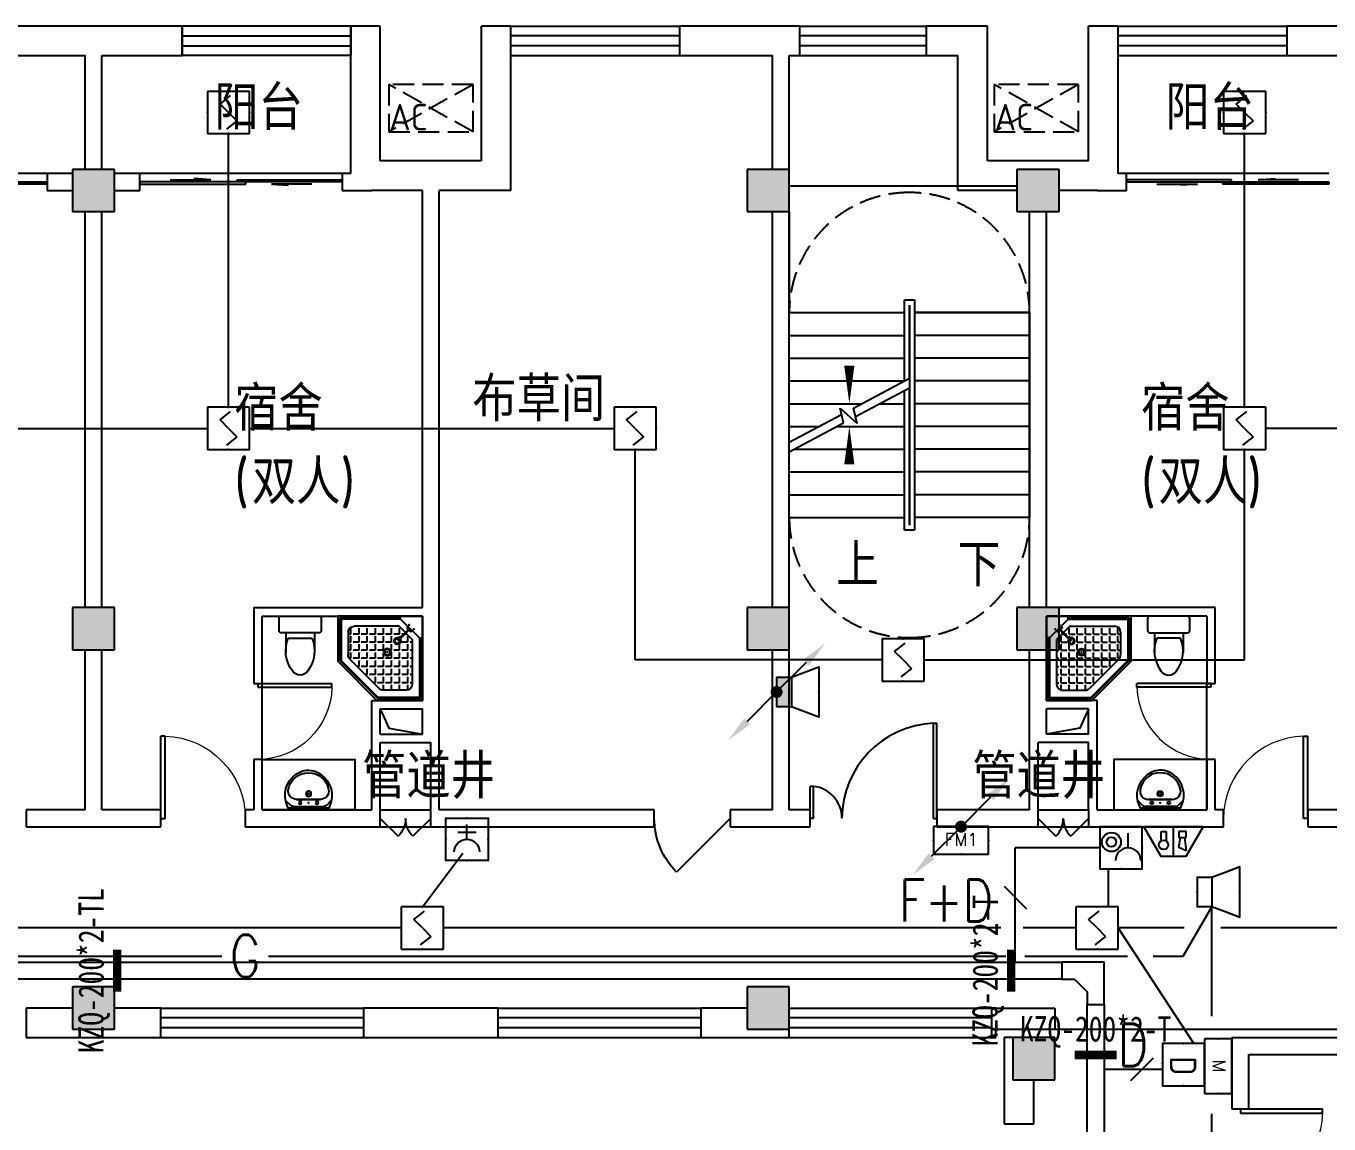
# Model space of a CAD drawing. Extents: x 1725663 to 4653551, y -550461 to 248782.
# Drawn here: x 2369143 to 2384593, y -320579 to -307554 of the extents above; entities that cross this region are included whole.
import ezdxf
from ezdxf.enums import TextEntityAlignment as Align

# ---------------------------------------------------------------- set-up
doc = ezdxf.new("R2010")
doc.units = 0
doc.header["$LTSCALE"] = 1000
doc.linetypes.add('DASH', pattern=[0.35, 0.25, -0.1])
for name, color, linetype in [('0-底图', 7, 'Continuous'), ('A-FLOR-STRS', 140, 'Continuous'), ('CABLETRAY', 4, 'Continuous'), ('CLAYER', 7, 'Continuous'), ('COLUMN', 255, 'Continuous'), ('DIM-消防', 3, 'Continuous'), ('DIM_SYMB', 3, 'Continuous'), ('DOOR_FIRE', 4, 'Continuous'), ('EQUIP-广播', 3, 'Continuous'), ('EQUIP-消防', 3, 'Continuous'), ('fur', 253, 'Continuous'), ('LWIRE', 4, 'Continuous'), ('PUB_HATCH', 8, 'Continuous'), ('PUB_TEXT', 7, 'Continuous'), ('STAIR', 2, 'Continuous'), ('WALL', 2, 'Continuous'), ('WINDOW', 4, 'Continuous'), ('WIRE-消防', 1, 'Continuous'), ('WP_F', 1, 'Continuous'), ('抗震支吊架', 2, 'Continuous'), ('洁具', 213, 'Continuous'), ('空调外机', 211, 'Continuous')]:
    doc.layers.add(name, color=color, linetype=linetype)
doc.styles.add('_TCH_DIM', font='SIMPLEX', dxfattribs={"width": 0.8, "height": 5, "bigfont": 'HZTXT'})
doc.styles.add('_TEL_ATTDEF', font='gbenor', dxfattribs={"bigfont": 'gbcbig'})
doc.styles.add('_TEL_DIM', font='SIMPLEX', dxfattribs={"width": 0.8, "height": 3.5, "bigfont": 'HZTXT'})
doc.styles.add('HZ', font='rs.shx', dxfattribs={"width": 0.8, "bigfont": 'hztxt.shx'})
doc.styles.add('kzcad', font='', dxfattribs={"width": 0.8})
doc.styles.get("Standard").update_dxf_attribs({"font": 'geniso.shx', "bigfont": 'hztxt.shx'})
doc.styles.get('kzcad').set_extended_font_data('SimSun')

# ---------------------------------------------------------------- blocks, each defined once
blk = doc.blocks.new('$equip$00002656')
for p, q in [((-0.5, 1), (-0.5, 0)), ((0.5, 1), (-0.5, 1)), ((0.5, 0), (0.5, 1)), ((-0.219, 0.331), (0.222, 0.331)), ((0, 0.5), (0, 0.15)), ((-0.5, 0), (0.5, 0))]:
    blk.add_line(p, q)
at = {"const_width": 0.04}
blk.add_lwpolyline([(-0.5, 1), (0.5, 1), (0.5, 0), (-0.5, 0), (-0.5, 1), (0.5, 1)], dxfattribs=at)
blk.add_arc((0, 0.8), 0.3, 180, 0)
for p in [(0, 1), (-0.5, 0.5), (0.5, 0.5), (0, 0)]:
    blk.add_point(p)
at = {"color": 7, "flags": 1}
for tag, height, p in [('B', 0.4, (0.762, 0.292)), ('A', 0.00002, (0, 0))]:
    blk.add_attdef(tag, text='', height=height, dxfattribs=at).set_placement(p, align=Align.MIDDLE_CENTER)
blk = doc.blocks.new('A$C29581A72')
at = {"layer": 'EQUIP-消防', "xscale": 500, "yscale": 500, "zscale": 500}
blk.add_blockref('$equip$00002656', (358, 98), dxfattribs=at)
at = {"style": 'HZ', "flags": 1}
for tag in ['WHAT', 'SPEC', 'UNIT']:
    blk.add_attdef(tag, (375, 0), '', height=0.001, dxfattribs=at)
blk = doc.blocks.new('$Equip$00002649')
for p, q in [((-0.5, 0.5), (-0.5, -0.5)), ((0.5, 0.5), (-0.5, 0.5)), ((-0.2, 0.2), (0.05, 0.4)), ((0.5, -0.5), (0.5, 0.5)), ((0, 0), (-0.2, 0.2)), ((0, 0), (0.2, -0.2)), ((0.2, -0.2), (-0.05, -0.4)), ((-0.5, -0.5), (0.5, -0.5))]:
    blk.add_line(p, q)
at = {"const_width": 0.02}
blk.add_lwpolyline([(-0.5, 0.5), (0.5, 0.5), (0.5, -0.5), (-0.5, -0.5), (-0.5, 0.5), (0.5, 0.5)], dxfattribs=at)
for p in [(0, 0.5), (-0.5, 0), (0.5, 0), (0, -0.5)]:
    blk.add_point(p)
at = {"color": 7, "flags": 1}
for tag, height, p in [('A', 0.00002, (0, 0)), ('B', 0.4, (0.762, -0.208))]:
    blk.add_attdef(tag, text='', height=height, dxfattribs=at).set_placement(p, align=Align.MIDDLE_CENTER)
blk = doc.blocks.new('$equip_U$00000157(WIN7-PC-dian)')
for p, q in [((-0.65, 0.65), (-0.65, 0)), ((0.65, 0.65), (-0.65, 0.65)), ((0.65, 0), (0.65, 0.65)), ((-0.65, 0), (0.65, 0))]:
    blk.add_line(p, q)
for p in [(0.041, 0.65), (-0.65, 0.325), (0.65, 0.325), (0.041, 0)]:
    blk.add_point(p)
at = {"color": 7, "style": '_TEL_DIM'}
blk.add_attdef('$TEXT$', text='', height=0.3, dxfattribs=at).set_placement((0.006, 0.343), align=Align.MIDDLE_CENTER)
at = {"color": 7, "style": '_TEL_DIM', "flags": 1}
for tag in ['A', 'REMARK']:
    blk.add_attdef(tag, text='', height=0.00002, dxfattribs=at).set_placement((0, 0), align=Align.MIDDLE_CENTER)
at = {"layer": 'EQUIP-消防', "color": 7, "style": '_TEL_DIM', "flags": 1}
blk.add_attdef('REMARK', text='', height=0.00002, dxfattribs=at).set_placement((0, 0), align=Align.MIDDLE_CENTER)
blk.add_attdef('REMARK', text='', height=0.00002, dxfattribs=at).set_placement((0, 0), align=Align.MIDDLE_CENTER)
blk = doc.blocks.new('$equip$00002755')
for p, q in [((0.5, 0.5), (-0.5, 0.5)), ((-0.5, 0.5), (-0.5, -0.5)), ((0.5, -0.5), (0.5, 0.5)), ((-0.5, -0.5), (0.5, -0.5))]:
    blk.add_line(p, q)
at = {"const_width": 0.04}
blk.add_lwpolyline([(-0.5, 0.5), (0.5, 0.5), (0.5, -0.5), (-0.5, -0.5), (-0.5, 0.5), (0.5, 0.5)], dxfattribs=at)
for p in [(0, 0.5), (-0.5, 0), (0.5, 0), (-0.027, -0.5)]:
    blk.add_point(p)
at = {"color": 7}
blk.add_attdef('$TEXT$', text='', height=0.4, dxfattribs=at).set_placement((0.026, -0.008), align=Align.MIDDLE_CENTER)
at = {"color": 7, "flags": 1}
for tag, height, p in [('A', 0.00002, (0, 0)), ('B', 0.4, (0.755, -0.254))]:
    blk.add_attdef(tag, text='', height=height, dxfattribs=at).set_placement(p, align=Align.MIDDLE_CENTER)
blk = doc.blocks.new('$equip$00002655')
for p, q in [((-0.5, 1), (-0.5, 0)), ((0.5, 1), (-0.5, 1)), ((0.5, 0), (0.5, 1)), ((-0.169, 0.5), (-0.169, 0.15)), ((-0.5, 0), (0.5, 0))]:
    blk.add_line(p, q)
at = {"const_width": 0.04}
blk.add_lwpolyline([(-0.5, 1), (0.5, 1), (0.5, 0), (-0.5, 0), (-0.5, 1), (0.5, 1)], dxfattribs=at)
for radius in [0.226, 0.113]:
    blk.add_circle((0.227, 0.36), radius)
blk.add_arc((-0.169, 0.8), 0.3, 180, 0)
for p in [(0, 1), (-0.5, 0.5), (0.5, 0.5), (0, 0)]:
    blk.add_point(p)
at = {"color": 7, "flags": 1}
for tag, height, p in [('B', 0.4, (0.762, 0.292)), ('A', 0.00002, (0, 0))]:
    blk.add_attdef(tag, text='', height=height, dxfattribs=at).set_placement(p, align=Align.MIDDLE_CENTER)
blk = doc.blocks.new('$equip$00002679')
for p, q in [((-0.3, 0.699), (-0.703, 0)), ((0.3, 0.699), (-0.3, 0.699)), ((0.3, 0.699), (-0.3, 0.699)), ((0, 0.699), (0, 0)), ((0.703, 0), (0.3, 0.699)), ((-0.264, 0.249), (-0.304, 0.569)), ((-0.304, 0.569), (-0.128, 0.489)), ((-0.128, 0.489), (-0.168, 0.249)), ((0.174, 0.11), (0.174, 0.338)), ((0.294, 0.338), (0.294, 0.11)), ((-0.703, 0), (0.703, 0)), ((-0.304, 0.249), (-0.304, 0.113)), ((-0.128, 0.249), (-0.304, 0.249)), ((-0.304, 0.113), (-0.128, 0.113)), ((-0.128, 0.113), (-0.128, 0.249)), ((0.294, 0.11), (0.174, 0.11))]:
    blk.add_line(p, q)
at = {"const_width": 0.04}
for points in [[(-0.299, 0.699), (0.301, 0.699), (0.703, 0), (-0.702, 0), (-0.299, 0.699), (0.301, 0.699)], [(-0.3, 0.699), (0.3, 0.699), (0.703, 0), (-0.703, 0), (-0.3, 0.699), (0.3, 0.699)]]:
    blk.add_lwpolyline(points, dxfattribs=at)
blk.add_circle((0.234, 0.43), 0.111)
for p in [(0, 0.699), (-0.501, 0.349), (0.502, 0.349), (0, 0)]:
    blk.add_point(p)
at = {"color": 7, "flags": 1}
for tag, height, p in [('B', 0.4, (0.961, 0.299)), ('A', 0.00002, (0, 0))]:
    blk.add_attdef(tag, text='', height=height, dxfattribs=at).set_placement(p, align=Align.MIDDLE_CENTER)
blk = doc.blocks.new('$TelecSys$00000111')
blk.add_line((0.268, 0.268), (-0.268, -0.268))
at = {"color": 7, "style": '_TEL_DIM', "width": 0.8}
blk.add_attdef('N', text='', height=1, dxfattribs=at).set_placement((-0.212, 0.579), align=Align.MIDDLE)
blk = doc.blocks.new('$equip$00002982')
for p, q in [((0, 0.35), (0.35, 0.35)), ((0, 0.35), (0, -0.35)), ((0.35, 0.35), (1, 0.6)), ((0.35, 0.35), (0.35, -0.35)), ((1, 0.6), (1, -0.6)), ((0.35, -0.35), (0, -0.35)), ((1, -0.6), (0.35, -0.35))]:
    blk.add_line(p, q)
at = {"const_width": 0.04}
blk.add_lwpolyline([(0.35, 0.35), (0, 0.35), (0, -0.35), (0.35, -0.35), (1, -0.6), (1, 0.6), (0.35, 0.35), (0, 0.35)], dxfattribs=at)
for p in [(0.35, 0.35), (0, 0), (1, 0), (0.35, -0.35)]:
    blk.add_point(p)
at = {"color": 7, "style": '_TEL_DIM', "flags": 1}
for tag in ['A', 'REMARK']:
    blk.add_attdef(tag, text='', height=0.00002, dxfattribs=at).set_placement((0, 0), align=Align.MIDDLE_CENTER)
blk = doc.blocks.new('$equip$00002984')
blk.add_hatch(color=256).paths.add_polyline_path([(0.35, 0.35), (0, 0.35), (0, -0.35), (0.35, -0.35)])
for p, q in [((0, 0.35), (0, -0.35)), ((0, 0.35), (0.35, 0.35)), ((0.35, 0.35), (1, 0.6)), ((0.35, 0.35), (0.35, -0.35)), ((1, 0.6), (1, -0.6)), ((0.35, -0.35), (0, -0.35)), ((1, -0.6), (0.35, -0.35))]:
    blk.add_line(p, q)
at = {"const_width": 0.02}
blk.add_lwpolyline([(0.35, 0.35), (0, 0.35), (0, -0.35), (0.35, -0.35), (1, -0.6), (1, 0.6), (0.35, 0.35), (0, 0.35)], dxfattribs=at)
for p in [(0.35, 0.35), (0, 0), (1, 0), (0.35, -0.35)]:
    blk.add_point(p)
at = {"color": 7, "style": '_TEL_DIM', "flags": 1}
for tag in ['A', 'REMARK']:
    blk.add_attdef(tag, text='', height=0.00002, dxfattribs=at).set_placement((0, 0), align=Align.MIDDLE_CENTER)
blk = doc.blocks.new('$TelecSys$00000080')
for p, q in [((-0.7, -0.7), (0, 0)), ((0.104, 0.104), (0.104, 0.104)), ((-0.104, -0.104), (-0.104, -0.104))]:
    blk.add_line(p, q)
at = {"const_width": 0.142}
blk.add_lwpolyline([(0.071, 0, 1), (-0.071, 0, 1)], format="xyb", close=True, dxfattribs=at)
blk.add_solid([(-0.63, -0.77), (-0.77, -0.63), (-1.15, -1.15)])
at = {"width": 0.8, "flags": 9}
blk.add_attdef('A', (0, 0), '', height=0.00002, rotation=180, dxfattribs=at)
blk = doc.blocks.new('$TelecSys$00000079')
for p, q in [((0.7, 0.7), (0, 0)), ((0.104, 0.104), (0.104, 0.104)), ((-0.104, -0.104), (-0.104, -0.104))]:
    blk.add_line(p, q)
at = {"const_width": 0.142}
blk.add_lwpolyline([(-0.071, 0, 1), (0.071, 0, 1)], format="xyb", close=True, dxfattribs=at)
blk.add_solid([(0.63, 0.77), (0.77, 0.63), (1.15, 1.15)])
at = {"width": 0.8, "flags": 9}
blk.add_attdef('A', (0, 0), '', height=0.00002, dxfattribs=at)
blk = doc.blocks.new('1F平面-CAD导入_dwg_Drawing4_t3_dwg_$plan$00001613-474159-1F-927810-1F')
at = {"layer": '洁具'}
for p, q in [((-200, 170), (-430, 170)), ((-30, 250), (-170, 250)), ((-260, -140), (-260, 140)), ((-200, -170), (-200, -220)), ((-170, -250), (-30, -250))]:
    blk.add_line(p, q, dxfattribs=at)
for points in [[(-200, 220), (-200, 170), (-200, -170), (-430, -170)], [(0, -220), (0, 220)]]:
    blk.add_lwpolyline(points, dxfattribs=at)
for centre, radius, start, end in [((-413, -227), 398, 67.4505, 126.6381), ((-170, 220), 30, 90, 180), ((-30, 220), 30, 0, 90), ((-590, 0), 110, 123.4509, 236.5491), ((-413, 227), 398, 233.3619, 292.5495), ((-170, -220), 30, 180, 270), ((-30, -220), 30, 270, 0)]:
    blk.add_arc(centre, radius, start, end, dxfattribs=at)
blk = doc.blocks.new('$lvtry$00000169')
at = {"color": 0}
for p, q in [((259, -36), (259, 0)), ((259, -36), (36, -259)), ((276, -120), (120, -276)), ((144, -151), (291, -298)), ((151, -144), (298, -291)), ((259, -24), (976, -24)), ((259, -36), (964, -36)), ((270, -213), (270, -143)), ((276, -120), (808, -120)), ((366, -213), (366, -143)), ((462, -213), (462, -143)), ((558, -213), (558, -143)), ((655, -213), (655, -143)), ((751, -213), (751, -143)), ((847, -213), (847, -143)), ((964, -36), (976, -24)), ((964, -36), (964, -525)), ((976, -24), (976, -530)), ((36, -259), (0, -259)), ((24, -259), (24, -976)), ((36, -259), (36, -964)), ((120, -276), (120, -808)), ((120, -309), (147, -309)), ((173, -309), (173, -239)), ((173, -309), (243, -309)), ((183, -213), (205, -213)), ((220, -213), (243, -213)), ((270, -213), (340, -213)), ((270, -263), (270, -239)), ((334, -309), (340, -309)), ((366, -213), (436, -213)), ((366, -309), (366, -239)), ((366, -309), (436, -309)), ((462, -213), (532, -213)), ((462, -309), (462, -239)), ((462, -309), (532, -309)), ((558, -213), (628, -213)), ((558, -309), (558, -239)), ((558, -309), (628, -309)), ((655, -213), (725, -213)), ((655, -309), (655, -239)), ((655, -309), (725, -309)), ((751, -213), (821, -213)), ((751, -309), (751, -239)), ((751, -309), (821, -309)), ((847, -213), (880, -213)), ((847, -309), (847, -239)), ((847, -309), (880, -309)), ((880, -192), (880, -460)), ((120, -405), (147, -405)), ((173, -405), (173, -335)), ((173, -405), (243, -405)), ((173, -501), (173, -431)), ((270, -405), (270, -335)), ((270, -405), (340, -405)), ((270, -501), (270, -431)), ((366, -405), (366, -335)), ((366, -405), (379, -405)), ((366, -501), (366, -431)), ((462, -405), (462, -335)), ((462, -405), (532, -405)), ((462, -501), (462, -431)), ((558, -405), (558, -335)), ((558, -405), (628, -405)), ((558, -501), (558, -431)), ((655, -405), (655, -335)), ((655, -405), (725, -405)), ((655, -501), (655, -431)), ((751, -405), (751, -335)), ((751, -405), (821, -405)), ((751, -501), (751, -431)), ((847, -405), (847, -335)), ((847, -405), (880, -405)), ((847, -501), (847, -431)), ((120, -501), (147, -501)), ((120, -598), (147, -598)), ((173, -501), (243, -501)), ((173, -598), (173, -528)), ((173, -598), (243, -598)), ((270, -501), (340, -501)), ((270, -598), (270, -528)), ((270, -598), (340, -598)), ((366, -501), (436, -501)), ((366, -598), (366, -528)), ((366, -598), (436, -598)), ((462, -501), (532, -501)), ((462, -598), (462, -528)), ((462, -598), (532, -598)), ((859, -511), (511, -859)), ((964, -525), (525, -964)), ((976, -530), (530, -976)), ((558, -501), (628, -501)), ((558, -598), (558, -528)), ((558, -598), (628, -598)), ((655, -501), (725, -501)), ((655, -598), (655, -528)), ((655, -598), (725, -598)), ((751, -501), (821, -501)), ((751, -598), (751, -528)), ((751, -598), (773, -598)), ((847, -501), (867, -501)), ((964, -525), (976, -530)), ((120, -694), (147, -694)), ((173, -694), (173, -624)), ((173, -694), (243, -694)), ((173, -790), (173, -720)), ((270, -694), (270, -624)), ((270, -694), (340, -694)), ((270, -790), (270, -720)), ((366, -694), (366, -624)), ((366, -694), (436, -694)), ((366, -790), (366, -720)), ((462, -694), (462, -624)), ((462, -694), (532, -694)), ((462, -790), (462, -720)), ((558, -694), (558, -624)), ((558, -694), (628, -694)), ((558, -790), (558, -720)), ((655, -694), (655, -624)), ((655, -694), (676, -694)), ((120, -790), (147, -790)), ((173, -790), (243, -790)), ((173, -878), (173, -816)), ((192, -880), (460, -880)), ((270, -790), (340, -790)), ((270, -880), (270, -816)), ((366, -790), (436, -790)), ((366, -880), (366, -816)), ((462, -790), (532, -790)), ((462, -880), (462, -816)), ((558, -790), (580, -790)), ((36, -964), (24, -976)), ((24, -976), (530, -976)), ((36, -964), (525, -964)), ((525, -964), (530, -976))]:
    blk.add_line(p, q, dxfattribs=at)
blk.add_lwpolyline([(0, 0), (0, -1000), (540, -1000), (1000, -540), (1000, 0)], close=True)
for points in [[(0, 0), (0, -1000)], [(0, 0), (1000, 0)], [(1000, 0), (1000, -540)], [(190, -136), (178, -148), (162, -132), (174, -121)], [(136, -190), (148, -178), (132, -162), (121, -174)], [(1000, -540), (540, -1000)], [(0, -1000), (540, -1000)]]:
    blk.add_lwpolyline(points, close=True, dxfattribs=at)
for radius in [43.8, 31.1]:
    blk.add_circle((416, -428), radius, dxfattribs=at)
for centre, radius, start, end in [((808, -192), 72, 0, 90), ((296, -296), 40.6, 142.583, 128.4197), ((296, -296), 28.6, 145.828, 125.6599), ((808, -460), 72, 315, 0), ((192, -808), 72, 180, 270), ((460, -808), 72, 270, 315)]:
    blk.add_arc(centre, radius, start, end, dxfattribs=at)
for p in [(156, -102, 0), (103, -156, 0), (416, -428, 0)]:
    blk.add_point(p, dxfattribs=at)
blk = doc.blocks.new('$lvtry$00000178')
at = {"color": 0}
for p, q in [((-238, 0), (238, 0)), ((-214, -36), (-272, -91)), ((-180, -23), (180, -23)), ((-142, -105), (140, -105)), ((140, -105), (-142, -105)), ((216, -37), (268, -91))]:
    blk.add_line(p, q, dxfattribs=at)
blk.add_lwpolyline([(-104, -430, 0.224698), (110, -425, 0.348046), (269, -79), (239, 0), (-241, 0), (-271, -79, 0.356844)], format="xyb", close=True, dxfattribs=at)
for centre, radius in [((-100, -65), 16.3), ((1, -172), 31.6), ((100, -65), 16.3)]:
    blk.add_circle(centre, radius, dxfattribs=at)
at = {"color": 0, "lineweight": 13}
blk.add_circle((1, -172), 23, dxfattribs=at)
at = {"color": 0}
for centre, radius, start, end in [((-142, -205), 100, 90, 190.5602), ((-180, -73), 50, 90, 133.181), ((140, -205), 100, 349.4398, 90), ((180, -73), 50, 44.5607, 90), ((-1, -179), 243, 190.5602, 349.4398)]:
    blk.add_arc(centre, radius, start, end, dxfattribs=at)
for p in [(0, -65), (1, -172)]:
    blk.add_point(p, dxfattribs=at)
blk = doc.blocks.new('A$C70365C93')
at = {"layer": '洁具'}
blk.add_lwpolyline([(-1900, 2300), (-1900, 1700), (-800, 1700), (-800, 2300)], close=True, dxfattribs=at)
blk.add_blockref('$lvtry$00000178', (-1350, 2280), dxfattribs=at)
at = {"layer": '洁具', "rotation": 180}
blk.add_blockref('$lvtry$00000169', (0, 0), dxfattribs=at)
at = {"layer": '洁具', "extrusion": (0, 0, -1), "xscale": -1, "zscale": -1, "rotation": 90}
blk.add_blockref('1F平面-CAD导入_dwg_Drawing4_t3_dwg_$plan$00001613-474159-1F-927810-1F', (1450, 0), dxfattribs=at)
blk = doc.blocks.new('A$Cf5a72a1b')
at = {"layer": '空调外机', "linetype": 'DASH'}
for p, q in [((1000, 563), (0, 0)), ((1000, 0), (0, 563))]:
    blk.add_line(p, q, dxfattribs=at)
blk.add_lwpolyline([(1000, 563), (0, 563), (0, 0), (1000, 0)], close=True, dxfattribs=at)
at = {"layer": 'PUB_TEXT'}
blk.add_text('AC', height=315, dxfattribs=at).set_placement((5, 18))
blk = doc.blocks.new('$WINLIB2D$00000001')
at = {"color": 0}
for points in [[(-0.5, 0.5), (-0.5, -0.5)], [(-0.5, 0.5), (0.5, 0.5)], [(0.5, -0.5), (0.5, 0.5)], [(0.5, 0.1667), (-0.5, 0.1667)], [(0.5, -0.1667), (-0.5, -0.1667)], [(-0.5, -0.5), (0.5, -0.5)]]:
    blk.add_lwpolyline(points, dxfattribs=at)
blk = doc.blocks.new('$DorLib2D$00000131')
at = {"color": 0, "linetype": 'Continuous'}
for p, q in [((0.15, 0.125), (0.2319, 0.1973)), ((0.2319, 0.1973), (0.2319, 0.125)), ((-0.5, 0.125), (-0.5, 0)), ((0.0192, 0.125), (-0.5, 0.125)), ((0.0192, 0), (0.0192, 0.125)), ((0.35, 0.125), (0.15, 0.125)), ((-0.5, 0), (0.0192, 0)), ((-0.024, 0), (0.5, 0)), ((-0.024, -0.125), (-0.024, 0)), ((0.5, 0), (0.5, -0.125)), ((-0.35, -0.125), (-0.15, -0.125)), ((-0.2319, -0.1973), (-0.2319, -0.125)), ((-0.15, -0.125), (-0.2319, -0.1973)), ((0.5, -0.125), (-0.024, -0.125))]:
    blk.add_line(p, q, dxfattribs=at)
blk = doc.blocks.new('$DorLib2D$00000225')
at = {"color": 0}
for p, q in [((0.475, -0.001), (0.475, 0.752)), ((0.475, 0.752), (0.5, 0.752)), ((0.5, -0.001), (0.5, 0.752)), ((-0.5, 0), (-0.5, 0.252)), ((-0.475, 0.252), (-0.5, 0.252)), ((-0.475, 0), (-0.475, 0.252)), ((-0.475, 0), (-0.5, 0)), ((0.475, -0.001), (0.5, -0.001))]:
    blk.add_line(p, q, dxfattribs=at)
for centre, radius, start, end in [((0.505, -0.002), 0.755, 92.2493, 179.7238), ((-0.501, 0.003), 0.251, 359.7899, 84.0974)]:
    blk.add_arc(centre, radius, start, end, dxfattribs=at)
blk = doc.blocks.new('$DorLib2D$00000116')
at = {"color": 0}
for p, q in [((-0.5, 0), (-0.146, 0.354)), ((0.5, 0), (0.146, 0.354))]:
    blk.add_line(p, q, dxfattribs=at)
for centre, start, end in [((-0.5, 0), 0, 45), ((0.5, 0), 135, 180)]:
    blk.add_arc(centre, 0.5, start, end, dxfattribs=at)
blk = doc.blocks.new('$DorLib2D$00000114')
at = {"color": 0}
blk.add_line((0.5, 0), (-0.207, 0.707), dxfattribs=at)
blk.add_arc((0.5, 0), 1, 135, 180, dxfattribs=at)
blk = doc.blocks.new('$DorLib2D$00000001')
for p, q in [((0.45, 0.975), (0.5, 0.975)), ((0.45, 0), (0.45, 0.975)), ((0.5, 0), (0.5, 0.975)), ((0.5, 0), (0.45, 0))]:
    blk.add_line(p, q)
at = {"lineweight": 13}
blk.add_arc((0.475, 0), 0.975, 91.4693, 180, dxfattribs=at)
blk = doc.blocks.new('ugjhk')
at = {"layer": 'PUB_HATCH'}
for points in [[(1580557, -228120.8), (1580557, -228620.8), (1581057, -228620.8), (1581057, -228120.8)], [(1588557, -228120.8), (1588557, -228620.8), (1589057, -228620.8), (1589057, -228120.8)], [(1591757, -228120.8), (1591757, -228620.8), (1592257, -228620.8), (1592257, -228120.8)], [(1580557, -233320.8), (1580557, -233820.8), (1581057, -233820.8), (1581057, -233320.8)], [(1588557, -233320.8), (1588557, -233820.8), (1589057, -233820.8), (1589057, -233320.8)], [(1591757, -233320.8), (1591757, -233820.8), (1592257, -233820.8), (1592257, -233320.8)], [(1580557, -237820.8), (1580557, -238320.8), (1581057, -238320.8), (1581057, -237820.8)], [(1588557, -237820.8), (1588557, -238320.8), (1589057, -238320.8), (1589057, -237820.8)], [(1591707, -238420.8), (1591707, -238920.8), (1592207, -238920.8), (1592207, -238420.8)]]:
    blk.add_hatch(color=256, dxfattribs=at).paths.add_polyline_path(points)
for points in [[(1584207, -234520.8), (1584310.6, -234751), (1584707, -234820.8)], [(1592607, -234520.8), (1592503.4, -234751), (1592107, -234820.8)]]:
    blk.add_lwpolyline(points)
at = {"layer": 'A-FLOR-STRS'}
for p, q in [((1591757, -228320.8), (1589057, -228320.8)), ((1589057, -228620.8), (1589057, -229820.8)), ((1591907, -229820.8), (1591907, -228620.8)), ((1590422, -230631.4), (1590422, -229670.8)), ((1590422, -229670.8), (1590542, -229670.8)), ((1590482, -230599.4), (1590482, -229730.8)), ((1590482, -229730.8), (1590482, -229730.8)), ((1590482, -229730.8), (1590482, -230599.4)), ((1590542, -229670.8), (1590542, -232400.8)), ((1589057, -231358.9), (1589057, -229820.8)), ((1589057, -229820.8), (1590422, -229820.8)), ((1589057, -229820.8), (1590422, -229820.8)), ((1590482, -230599.4), (1590482, -229820.8)), ((1590482, -229820.8), (1590482, -232250.8)), ((1591907, -229820.8), (1590542, -229820.8)), ((1590542, -229820.8), (1591907, -229820.8)), ((1591907, -229820.8), (1591907, -232250.8)), ((1589057, -230090.8), (1590422, -230090.8)), ((1591907, -230090.8), (1590542, -230090.8)), ((1589057, -230360.8), (1590422, -230360.8)), ((1591907, -230360.8), (1590542, -230360.8)), ((1589057, -230630.8), (1590422, -230630.8)), ((1589819.5, -230952.5), (1590482, -230599.4)), ((1591907, -230630.8), (1590542, -230630.8)), ((1589842.9, -231053.4), (1590482, -230712.7)), ((1590422, -232400.8), (1590422, -230744.7)), ((1590482, -232250.8), (1590482, -230712.7)), ((1590482, -232340.8), (1590482, -230712.7)), ((1590482, -230712.7), (1590482, -232340.8)), ((1589057, -230900.8), (1589916.5, -230900.8)), ((1589701.9, -231128.5), (1589661.6, -230954.6)), ((1589661.6, -230954.6), (1589861.7, -231134.4)), ((1589861.7, -231134.4), (1589819.5, -230952.5)), ((1590129.1, -230900.8), (1590422, -230900.8)), ((1591907, -230900.8), (1590542, -230900.8)), ((1589057, -231358.9), (1589678.5, -231027.6)), ((1589057, -231472.2), (1589701.9, -231128.5)), ((1589057, -231170.8), (1589409.9, -231170.8)), ((1589622.5, -231170.8), (1590422, -231170.8)), ((1591907, -231170.8), (1590542, -231170.8)), ((1589115.9, -231440.8), (1590422, -231440.8)), ((1591907, -231440.8), (1590542, -231440.8)), ((1589057, -232250.8), (1589057, -231472.2)), ((1589057, -231710.8), (1590422, -231710.8)), ((1591907, -231710.8), (1590542, -231710.8)), ((1589057, -231980.8), (1590422, -231980.8)), ((1591907, -231980.8), (1590542, -231980.8)), ((1589057, -232250.8), (1590422, -232250.8)), ((1590482, -232250.8), (1590482, -232250.8)), ((1590482, -232340.8), (1590482, -232340.8)), ((1591907, -232250.8), (1590542, -232250.8)), ((1590542, -232400.8), (1590422, -232400.8))]:
    blk.add_line(p, q, dxfattribs=at)
at = {"layer": 'COLUMN'}
for p, q in [((1580557, -228120.8), (1580557, -228620.8)), ((1581057, -228120.8), (1580557, -228120.8)), ((1581057, -228620.8), (1581057, -228120.8)), ((1588557, -228120.8), (1588557, -228620.8)), ((1589057, -228120.8), (1588557, -228120.8)), ((1589057, -228620.8), (1589057, -228120.8)), ((1591757, -228120.8), (1591757, -228620.8)), ((1592257, -228120.8), (1591757, -228120.8)), ((1592257, -228620.8), (1592257, -228120.8)), ((1580557, -228620.8), (1581057, -228620.8)), ((1588557, -228620.8), (1589057, -228620.8)), ((1591757, -228620.8), (1592257, -228620.8)), ((1580557, -233320.8), (1580557, -233820.8)), ((1581057, -233320.8), (1580557, -233320.8)), ((1581057, -233820.8), (1581057, -233320.8)), ((1588557, -233320.8), (1588557, -233820.8)), ((1589057, -233320.8), (1588557, -233320.8)), ((1589057, -233820.8), (1589057, -233320.8)), ((1591757, -233320.8), (1591757, -233820.8)), ((1592257, -233320.8), (1591757, -233320.8)), ((1592257, -233820.8), (1592257, -233320.8)), ((1580557, -233820.8), (1581057, -233820.8)), ((1588557, -233820.8), (1589057, -233820.8)), ((1591757, -233820.8), (1592257, -233820.8)), ((1580557, -237820.8), (1580557, -238320.8)), ((1581057, -237820.8), (1580557, -237820.8)), ((1581057, -238320.8), (1581057, -237820.8)), ((1588557, -237820.8), (1588557, -238320.8)), ((1589057, -237820.8), (1588557, -237820.8)), ((1589057, -238320.8), (1589057, -237820.8)), ((1580557, -238320.8), (1581057, -238320.8)), ((1588557, -238320.8), (1589057, -238320.8)), ((1591707, -238420.8), (1591707, -238920.8)), ((1592207, -238420.8), (1591707, -238420.8)), ((1592207, -238920.8), (1592207, -238420.8)), ((1591707, -238920.8), (1592207, -238920.8))]:
    blk.add_line(p, q, dxfattribs=at)
at = {"layer": 'DIM_SYMB'}
for points in [[(1591194.5, -232385.8, 0, 0, 0), (1591194.5, -229070.8, 0, 0, 0), (1589769.5, -229070.8, 0, 0, 0), (1589769.5, -230900.8, 0, 120, 0), (1589769.5, -230450.8, 0, 0, 0)], [(1589769.5, -232385.8, 0, 0, 0), (1589769.5, -231170.8, 0, 120, 0), (1589769.5, -231620.8, 0, 0, 0)]]:
    blk.add_lwpolyline(points, format="xyseb", dxfattribs=at)
at = {"layer": 'DOOR_FIRE'}
for p, q in [((1584207, -235720.8), (1584807, -235720.8)), ((1592007, -235720.8), (1592607, -235720.8)), ((1584207, -235920.8), (1584807, -235920.8)), ((1592007, -235920.8), (1592607, -235920.8))]:
    blk.add_line(p, q, dxfattribs=at)
at = {"layer": 'fur'}
blk.add_line((1592207, -238320.8), (1603607, -238320.8), dxfattribs=at)
at = {"layer": 'STAIR', "color": 9, "linetype": 'DASH'}
for p, q in [((1590482, -228395.8), (1590482, -228395.8)), ((1590482, -233675.8), (1590482, -233675.8))]:
    blk.add_line(p, q, dxfattribs=at)
for points in [[(1589057, -229820.8, -0.4142136), (1590482, -228395.8)], [(1591907, -229820.8, 0.4142136), (1590482, -228395.8)], [(1589057, -232250.8, 0.4142136), (1590482, -233675.8)], [(1591907, -232250.8, -0.4142136), (1590482, -233675.8)]]:
    blk.add_lwpolyline(points, format="xyb", dxfattribs=at)
at = {"layer": 'WALL'}
for p, q in [((1580807, -226420.8), (1579757, -226420.8)), ((1581857, -226420.8), (1580807, -226420.8)), ((1581857, -226770.8), (1581857, -226420.8)), ((1584207, -226420.8), (1583857, -226420.8)), ((1583857, -226420.8), (1583857, -226770.8)), ((1584207, -228020.8), (1584207, -226420.8)), ((1585757, -226420.8), (1585407, -226420.8)), ((1585407, -228020.8), (1585407, -226420.8)), ((1585757, -226770.8), (1585757, -226420.8)), ((1588957, -226420.8), (1587757, -226420.8)), ((1587757, -226420.8), (1587757, -226770.8)), ((1589181.9, -226420.8), (1588957, -226420.8)), ((1589181.9, -226770.8), (1589181.9, -226420.8)), ((1591407, -226420.8), (1590682, -226420.8)), ((1590682, -226420.8), (1590682, -226770.8)), ((1591407, -228020.8), (1591407, -226420.8)), ((1592957, -226420.8), (1592607, -226420.8)), ((1592607, -228020.8), (1592607, -226420.8)), ((1592957, -226770.8), (1592957, -226420.8)), ((1596007, -226420.8), (1594957, -226420.8)), ((1594957, -226420.8), (1594957, -226770.8)), ((1579757, -226770.8), (1580707, -226770.8)), ((1580707, -228120.8), (1580707, -226770.8)), ((1580907, -226770.8), (1581857, -226770.8)), ((1580907, -228120.8), (1580907, -226770.8)), ((1583857, -228170.8), (1583857, -226770.8)), ((1585757, -228370.8), (1585757, -226770.8)), ((1587757, -226770.8), (1588857, -226770.8)), ((1588857, -228120.8), (1588857, -226770.8)), ((1589057, -228120.8), (1589057, -226770.8)), ((1589057, -226770.8), (1589181.9, -226770.8)), ((1590682, -226770.8), (1591057, -226770.8)), ((1591057, -228370.8), (1591057, -226770.8)), ((1592957, -228170.8), (1592957, -226770.8)), ((1594957, -226770.8), (1595907, -226770.8)), ((1584807, -228020.8), (1584207, -228020.8)), ((1585407, -228020.8), (1584807, -228020.8)), ((1592007, -228020.8), (1591407, -228020.8)), ((1592607, -228020.8), (1592007, -228020.8)), ((1580557, -228170.8), (1580257, -228170.8)), ((1580257, -228170.8), (1580257, -228370.8)), ((1581357, -228170.8), (1581057, -228170.8)), ((1581357, -228370.8), (1581357, -228170.8)), ((1583857, -228170.8), (1583757, -228170.8)), ((1583757, -228170.8), (1583757, -228370.8)), ((1593057, -228170.8), (1592957, -228170.8)), ((1593057, -228370.8), (1593057, -228170.8)), ((1580257, -228370.8), (1580557, -228370.8)), ((1581057, -228370.8), (1581357, -228370.8)), ((1583757, -228370.8), (1584107, -228370.8)), ((1584707, -228370.8), (1584107, -228370.8)), ((1584707, -233320.8), (1584707, -228370.8)), ((1585757, -228370.8), (1584907, -228370.8)), ((1584907, -233320.8), (1584907, -228370.8)), ((1591757, -228370.8), (1591057, -228370.8)), ((1592707, -228370.8), (1592257, -228370.8)), ((1592707, -228370.8), (1593057, -228370.8)), ((1580707, -233320.8), (1580707, -228620.8)), ((1580907, -233320.8), (1580907, -228620.8)), ((1588857, -233320.8), (1588857, -228620.8)), ((1589057, -233320.8), (1589057, -228620.8)), ((1591907, -233320.8), (1591907, -228620.8)), ((1592107, -233320.8), (1592107, -228620.8)), ((1582707, -233320.8), (1584707, -233320.8)), ((1582707, -233320.8), (1582707, -234220.8)), ((1582807, -233420.8), (1584707, -233420.8)), ((1582807, -234220.8), (1582807, -233420.8)), ((1584707, -234420.8), (1584707, -233420.8)), ((1584907, -234520.8), (1584907, -233320.8)), ((1594107, -233320.8), (1592257, -233320.8)), ((1594007, -233420.8), (1592257, -233420.8)), ((1594007, -233420.8), (1594007, -234220.8)), ((1594107, -234220.8), (1594107, -233320.8)), ((1580707, -235720.8), (1580707, -233820.8)), ((1580907, -235720.8), (1580907, -233820.8)), ((1588857, -235720.8), (1588857, -233820.8)), ((1589057, -235720.8), (1589057, -233820.8)), ((1591907, -234520.8), (1591907, -233820.8)), ((1592107, -234420.8), (1592107, -233820.8)), ((1582707, -234220.8), (1582807, -234220.8)), ((1594007, -234220.8), (1594107, -234220.8)), ((1584107, -234420.8), (1584707, -234420.8)), ((1584107, -234920.8), (1584107, -234420.8)), ((1584207, -234520.8), (1584707, -234520.8)), ((1584207, -234820.8), (1584207, -234520.8)), ((1584707, -234820.8), (1584707, -234520.8)), ((1584907, -234920.8), (1584907, -234520.8)), ((1591907, -234920.8), (1591907, -234520.8)), ((1592707, -234420.8), (1592107, -234420.8)), ((1592107, -234820.8), (1592107, -234520.8)), ((1592607, -234520.8), (1592107, -234520.8)), ((1592607, -234820.8), (1592607, -234520.8)), ((1592707, -234920.8), (1592707, -234420.8)), ((1584207, -234820.8), (1584707, -234820.8)), ((1592607, -234820.8), (1592107, -234820.8)), ((1584107, -235720.8), (1584107, -234920.8)), ((1584207, -234920.8), (1584807, -234920.8)), ((1584207, -235720.8), (1584207, -234920.8)), ((1584807, -235720.8), (1584807, -234920.8)), ((1584907, -235720.8), (1584907, -234920.8)), ((1591907, -235720.8), (1591907, -234920.8)), ((1592007, -235720.8), (1592007, -234920.8)), ((1592607, -234920.8), (1592007, -234920.8)), ((1592607, -235720.8), (1592607, -234920.8)), ((1592707, -235720.8), (1592707, -234920.8)), ((1582807, -235120.8), (1582707, -235120.8)), ((1582707, -235120.8), (1582707, -235720.8)), ((1582807, -235720.8), (1582807, -235120.8)), ((1594107, -235120.8), (1594007, -235120.8)), ((1594007, -235120.8), (1594007, -235720.8)), ((1594107, -235720.8), (1594107, -235120.8)), ((1580707, -235720.8), (1580007, -235720.8)), ((1580007, -235720.8), (1580007, -235920.8)), ((1581607, -235720.8), (1580907, -235720.8)), ((1581607, -235920.8), (1581607, -235720.8)), ((1582707, -235720.8), (1582607, -235720.8)), ((1582607, -235720.8), (1582607, -235920.8)), ((1582807, -235720.8), (1584107, -235720.8)), ((1584207, -235920.8), (1584207, -235720.8)), ((1584807, -235920.8), (1584807, -235720.8)), ((1587457, -235720.8), (1584907, -235720.8)), ((1587457, -235920.8), (1587457, -235720.8)), ((1588857, -235720.8), (1588357, -235720.8)), ((1588357, -235720.8), (1588357, -235920.8)), ((1589307, -235720.8), (1589057, -235720.8)), ((1589307, -235920.8), (1589307, -235720.8)), ((1591907, -235720.8), (1590807, -235720.8)), ((1590807, -235720.8), (1590807, -235920.8)), ((1592007, -235920.8), (1592007, -235720.8)), ((1592607, -235720.8), (1592607, -235920.8)), ((1592707, -235720.8), (1594007, -235720.8)), ((1594207, -235720.8), (1594107, -235720.8)), ((1594207, -235920.8), (1594207, -235720.8)), ((1595907, -235720.8), (1595207, -235720.8)), ((1595207, -235720.8), (1595207, -235920.8)), ((1580007, -235920.8), (1580807, -235920.8)), ((1580807, -235920.8), (1581607, -235920.8)), ((1582607, -235920.8), (1582707, -235920.8)), ((1582707, -235920.8), (1584107, -235920.8)), ((1584107, -235920.8), (1584207, -235920.8)), ((1584807, -235920.8), (1587457, -235920.8)), ((1588357, -235920.8), (1588957, -235920.8)), ((1588957, -235920.8), (1589307, -235920.8)), ((1590807, -235920.8), (1592007, -235920.8)), ((1592607, -235920.8), (1592707, -235920.8)), ((1592707, -235920.8), (1594107, -235920.8)), ((1594107, -235920.8), (1594207, -235920.8)), ((1595207, -235920.8), (1596007, -235920.8)), ((1580557, -238070.8), (1580007, -238070.8)), ((1580007, -238070.8), (1580007, -238420.8)), ((1581607, -238070.8), (1581057, -238070.8)), ((1581607, -238420.8), (1581607, -238070.8)), ((1585607, -238070.8), (1584007, -238070.8)), ((1584007, -238070.8), (1584007, -238420.8)), ((1585607, -238420.8), (1585607, -238070.8)), ((1588557, -238070.8), (1588007, -238070.8)), ((1588007, -238070.8), (1588007, -238420.8)), ((1591507, -238070.8), (1591457, -238070.8)), ((1591457, -238070.8), (1591457, -238420.8)), ((1591507, -238070.8), (1592207, -238070.8)), ((1592207, -238070.8), (1592207, -238320.8)), ((1589057, -238420.8), (1589057, -238320.8)), ((1591507, -238420.8), (1591507, -238320.8)), ((1591507, -238320.8), (1592207, -238320.8)), ((1580007, -238420.8), (1580807, -238420.8)), ((1580807, -238420.8), (1581607, -238420.8)), ((1584007, -238420.8), (1585607, -238420.8)), ((1588007, -238420.8), (1588807, -238420.8)), ((1588807, -238420.8), (1589057, -238420.8)), ((1591457, -238420.8), (1591507, -238420.8)), ((1591607, -238420.8), (1591607, -239445.8)), ((1591707, -238420.8), (1591607, -238420.8)), ((1594307, -238420.8), (1594307, -239266.5)), ((1594307, -238420.8), (1596407, -238420.8)), ((1594507, -239266.5), (1594507, -238620.8)), ((1594507, -238620.8), (1596407, -238620.8)), ((1591957, -239445.8), (1591957, -238920.8)), ((1594307, -239266.5), (1594507, -239266.5)), ((1591607, -239445.8), (1591957, -239445.8))]:
    blk.add_line(p, q, dxfattribs=at)
at = {"layer": 'WINDOW'}
for p, q in [((1580257, -228170.8), (1577857, -228170.8)), ((1583757, -228170.8), (1581357, -228170.8)), ((1595457, -228170.8), (1593057, -228170.8)), ((1582807, -235120.8), (1582807, -234220.8)), ((1594007, -235120.8), (1594007, -234220.8))]:
    blk.add_line(p, q, dxfattribs=at)
for p in [(1584307.5, -227677), (1591487, -227677)]:
    blk.add_blockref('A$Cf5a72a1b', p)
at = {"xscale": -1, "rotation": 180}
blk.add_blockref('A$C70365C93', (1584707, -233420.8), dxfattribs=at)
at = {"rotation": 180}
blk.add_blockref('A$C70365C93', (1592107, -233420.8), dxfattribs=at)
at = {"layer": 'DOOR_FIRE', "zscale": 200}
for name, p, xscale, yscale in [('$DorLib2D$00000225', (1590057, -235820.8), 1500, 1500), ('$DorLib2D$00000116', (1584507, -235820.8), 600, -600), ('$DorLib2D$00000114', (1587907, -235820.8), 900, -900), ('$DorLib2D$00000116', (1592307, -235820.8), -600, -600)]:
    blk.add_blockref(name, p, dxfattribs=dict(at, xscale=xscale, yscale=yscale))
at = {"layer": 'WINDOW'}
for name, p, xscale, yscale, zscale, rotation in [('$WINLIB2D$00000001', (1582857, -226595.8), 2000, 350, 2000, 180), ('$WINLIB2D$00000001', (1586757, -226595.8), -2000, 350, -2000, 180), ('$WINLIB2D$00000001', (1589932, -226595.8), -1500.092589734973, 350, -1500.092589734973, 180), ('$WINLIB2D$00000001', (1593957, -226595.8), -2000, 350, -2000, 180), ('$DorLib2D$00000131', (1579057, -228270.8), -2400, -200, -2400, 180), ('$DorLib2D$00000131', (1582557, -228270.8), 2400, -200, 2400, 180), ('$DorLib2D$00000131', (1594257, -228270.8), -2400, -200, -2400, 180), ('$DorLib2D$00000001', (1582757, -234670.8), 900, -900, 900, 90), ('$DorLib2D$00000001', (1594057, -234670.8), 900, 900, 900, 90), ('$DorLib2D$00000001', (1594407, -239766.5), -1000, 1000, -1000, 269.9999999999923)]:
    blk.add_blockref(name, p, dxfattribs=dict(at, xscale=xscale, yscale=yscale, zscale=zscale, rotation=rotation))
for name, p, xscale, yscale, zscale in [('$DorLib2D$00000001', (1582107, -235820.8), -1000, 1000, -1000), ('$DorLib2D$00000001', (1594707, -235820.8), 1000, 1000, 1000), ('$WINLIB2D$00000001', (1582807, -238245.8), 2400, -350, 2400), ('$WINLIB2D$00000001', (1586807, -238245.8), 2400, -350, 2400), ('$WINLIB2D$00000001', (1590257, -238245.8), 2400, -350, 2400)]:
    blk.add_blockref(name, p, dxfattribs=dict(at, xscale=xscale, yscale=yscale, zscale=zscale))
at = {"layer": 'CLAYER'}
for p in [(1583992.3, -235583.8), (1591227.3, -235583.8)]:
    blk.add_text('管道井', height=525, dxfattribs=at).set_placement(p)
at = {"layer": 'PUB_TEXT'}
for s, p in [('阳台', (1582240, -227652.7)), ('阳台', (1593518, -227652.7)), ('宿舍', (1582474.5, -231220.5)), ('布草间', (1585299.6, -231109.9)), ('宿舍', (1593228.1, -231220.5)), ('(', (1582474.5, -232092.6)), ('双人', (1582684.5, -232092.6)), (')', (1583734.5, -232092.6)), ('(', (1593228.1, -232092.6)), ('双人', (1593438.1, -232092.6)), (')', (1594488.1, -232092.6))]:
    blk.add_text(s, height=525, dxfattribs=at).set_placement(p)
at = {"layer": 'PUB_TEXT', "color": 7, "style": '_TCH_DIM'}
for s, p in [('上', (1589613.1, -233068.3)), ('下', (1591052.1, -233068.3))]:
    blk.add_text(s, height=506.4, dxfattribs=at).set_placement(p)
blk = doc.blocks.new('$equip$00001926')
for p, q in [((0.65, 0.65), (-0.65, 0.65)), ((-0.65, 0.65), (-0.65, 0)), ((0.65, 0), (0.65, 0.65)), ((-0.65, 0), (0.65, 0))]:
    blk.add_line(p, q)
for p in [(0, 0.65), (-0.65, 0.325), (0.65, 0.325), (0, 0)]:
    blk.add_point(p)
at = {"color": 7, "style": '_TEL_DIM'}
blk.add_attdef('$TEXT$', text='', height=0.3, dxfattribs=at).set_placement((0.006, 0.343), align=Align.MIDDLE_CENTER)
at = {"color": 7, "style": '_TEL_DIM', "flags": 1}
blk.add_attdef('A', text='', height=0.00002, dxfattribs=at).set_placement((0, 0), align=Align.MIDDLE_CENTER)
blk = doc.blocks.new('fdsfdg')
for p in [(22068, 21107), (22068, 21107), (22068, 21107), (21743, 20944), (21743, 20944), (21743, 20944), (22393, 20944), (22393, 20944), (22393, 20944), (22068, 20782), (22068, 20782), (22068, 20782)]:
    blk.add_point(p)
at = {"xscale": 500, "yscale": 500, "zscale": 500}
blk.add_blockref('$equip$00001926', (22068, 20782), dxfattribs=at).add_auto_attribs({'$TEXT$': 'FM1'})
at = {"color": 7, "style": '_TEL_DIM', "flags": 1}
for tag in ['REMARK', 'A', 'REMARK', 'A', 'A', 'REMARK']:
    blk.add_attdef(tag, text='', height=0.01, dxfattribs=at).set_placement((22068, 20782), align=Align.MIDDLE_CENTER)
blk = doc.blocks.new('$equip_U$00000187(WIN7-PC-dian)')
for p in [(0, 0.65), (-0.65, 0.325), (0.65, 0.325), (0, 0)]:
    blk.add_point(p)
at = {"xscale": 0.002, "yscale": 0.002, "zscale": 0.002}
blk.add_blockref('fdsfdg', (-44.135, -41.563), dxfattribs=at)
at = {"color": 7, "style": '_TEL_DIM', "flags": 1}
for tag in ['A', 'REMARK']:
    blk.add_attdef(tag, text='', height=0.00002, dxfattribs=at).set_placement((0, 0), align=Align.MIDDLE_CENTER)

msp = doc.modelspace()

# ---------------------------------------------------------------- linework, layer by layer
at = {"layer": 'CABLETRAY'}
for p, q in [((2334264, -318661), (2381426, -318661)), ((2334264, -318661), (2381426, -318661)), ((2381926, -318661), (2381426, -318661)), ((2381426, -318661), (2381426, -318861)), ((2381426, -318661), (2381426, -318861)), ((2381926, -318661), (2381426, -318661)), ((2381426, -318661), (2381426, -318861)), ((2381426, -318661), (2381426, -318861)), ((2381926, -319161), (2381926, -318661)), ((2381926, -319161), (2381926, -318661)), ((2381426, -318861), (2334264, -318861)), ((2381426, -318861), (2334264, -318861)), ((2381426, -318861), (2381576, -318861)), ((2381426, -318861), (2381576, -318861)), ((2381576, -318861), (2381726, -319011)), ((2381576, -318861), (2381726, -319011)), ((2381726, -319011), (2381726, -319161)), ((2381726, -319011), (2381726, -319161)), ((2381726, -375531), (2381726, -319161)), ((2381726, -319161), (2381926, -319161)), ((2381726, -319161), (2381926, -319161)), ((2381726, -375531), (2381726, -319161)), ((2381726, -319161), (2381926, -319161)), ((2381726, -319161), (2381926, -319161)), ((2381926, -319161), (2381926, -375531)), ((2381926, -319161), (2381926, -375531))]:
    msp.add_line(p, q, dxfattribs=at)
at = {"layer": 'WIRE-消防'}
for p, q in [((2371543, -312077, 4200), (2371543, -308829, 4200)), ((2383593, -312077, 4200), (2383593, -308829, 4200)), ((2368615, -312327, 4200), (2371293, -312327, 4200)), ((2371793, -312327, 4200), (2376115, -312327, 4200)), ((2386493, -312327, 4200), (2383843, -312327, 4200)), ((2376365, -315074, 4200), (2376365, -312577, 4200)), ((2383593, -315074, 4200), (2383593, -312577, 4200)), ((2379293, -315074, 4200), (2376365, -315074, 4200)), ((2379793, -315074, 4200), (2383593, -315074, 4200)), ((2381877, -317304), (2380874, -317304)), ((2380874, -318661), (2380874, -317304)), ((2373843, -318004, 4200), (2374324, -317367)), ((2381978, -318004, 4200), (2381978, -317554)), ((2382866, -318587), (2383206, -318002)), ((2383206, -319301), (2383206, -318002)), ((2373593, -318254, 4200), (2368123, -318254, 4200)), ((2377964, -318254, 4200), (2374093, -318254, 4200)), ((2380703, -318254, 4200), (2377964, -318254, 4200)), ((2381593, -318254, 4200), (2380968, -318254, 4200)), ((2382877, -318254, 4200), (2382093, -318254, 4200)), ((2382989, -319626), (2382093, -318254, 4200)), ((2389593, -318254, 4200), (2383309, -318254, 4200)), ((2368162, -318587), (2371465, -318587)), ((2372017, -318587), (2375555, -318587)), ((2375555, -318587), (2378018, -318587)), ((2378018, -318587), (2380761, -318587)), ((2380986, -318587), (2381702, -318587)), ((2381683, -318587), (2382205, -318587)), ((2382508, -318587), (2382866, -318587)), ((2382618, -319932), (2381926, -319932)), ((2383206, -320888), (2383206, -320457))]:
    msp.add_line(p, q, dxfattribs=at)
at = {"layer": '抗震支吊架', "color": 2, "const_width": 100}
for points in [[(2370223, -319011), (2370223, -318511)], [(2380826, -319011), (2380826, -318511)], [(2381576, -319761), (2382076, -319761)]]:
    msp.add_lwpolyline(points, dxfattribs=at)

# ---------------------------------------------------------------- block references
at = {"layer": '0-底图'}
msp.add_blockref('ugjhk', (789136, -81133), dxfattribs=at)
at = {"layer": 'DIM-消防'}
ref = msp.add_blockref('$TelecSys$00000111', (2380874, -317892), dxfattribs=dict(at, xscale=500, yscale=500, zscale=500, rotation=90))
ref.add_attrib('N', 'F+D', dxfattribs={"layer": '0', "color": 7, "height": 500, "style": '_TEL_DIM', "width": 0.8}).set_placement((2380054, -317927), align=Align.MIDDLE)
at = {"layer": 'DIM-消防', "xscale": 500, "yscale": 500, "zscale": 500}
msp.add_blockref('$TelecSys$00000111', (2382375, -319932), dxfattribs=at).add_auto_attribs({'N': 'D'})
at = {"layer": 'EQUIP-广播', "xscale": 500, "yscale": 500, "zscale": 500}
for name, p in [('$equip$00002984', (2378043, -315454)), ('$equip$00002982', (2383031, -317827))]:
    msp.add_blockref(name, p, dxfattribs=at)
at = {"layer": 'EQUIP-消防', "xscale": 500, "yscale": 500, "zscale": 500}
for name, p in [('$Equip$00002649', (2371543, -308579, 4200)), ('$Equip$00002649', (2383593, -308579, 4200)), ('$Equip$00002649', (2371543, -312327, 4200)), ('$Equip$00002649', (2376365, -312327, 4200)), ('$Equip$00002649', (2383593, -312327, 4200)), ('$Equip$00002649', (2379543, -315074, 4200)), ('$equip_U$00000187(WIN7-PC-dian)', (2380230, -317377)), ('$Equip$00002649', (2373843, -318254, 4200)), ('$Equip$00002649', (2381843, -318254, 4200))]:
    msp.add_blockref(name, p, dxfattribs=at)
at = {"layer": 'EQUIP-消防', "xscale": 500, "yscale": 500, "zscale": 500, "rotation": 180}
for name, p in [('$equip$00002655', (2382127, -317054)), ('$equip$00002679', (2382749, -317054))]:
    msp.add_blockref(name, p, dxfattribs=at)
at = {"layer": 'EQUIP-消防'}
ref = msp.add_blockref('$equip$00002755', (2382868, -319876), dxfattribs=dict(at, xscale=500, yscale=500, zscale=500, rotation=270))
ref.add_attrib('$TEXT$', 'D', dxfattribs={"layer": '0', "color": 7, "height": 312, "rotation": 270, "style": '_TEL_ATTDEF'}).set_placement((2382864, -319889), align=Align.MIDDLE_CENTER)
at = {"layer": 'EQUIP-消防', "xscale": 500, "yscale": 500, "zscale": 500, "rotation": 270}
msp.add_blockref('$equip_U$00000157(WIN7-PC-dian)', (2383118, -319892), dxfattribs=at).add_auto_attribs({'$TEXT$': 'M'})
at = {"layer": 'LWIRE', "xscale": 500, "yscale": 500, "zscale": 500}
for name, p in [('$TelecSys$00000079', (2378043, -315454)), ('$TelecSys$00000080', (2378043, -315454)), ('$TelecSys$00000079', (2380230, -317052)), ('$TelecSys$00000080', (2380230, -317052))]:
    msp.add_blockref(name, p, dxfattribs=at)
at = {"layer": 'WP_F', "xscale": -1, "rotation": 180}
msp.add_blockref('A$C29581A72', (2374013, -316854), dxfattribs=at)

# ---------------------------------------------------------------- texts
at = {"layer": 'DIM-消防', "style": '_TEL_DIM', "width": 0.8}
msp.add_text('G', height=500, dxfattribs=at).set_placement((2371741, -318587), align=Align.MIDDLE_CENTER)
at = {"layer": '抗震支吊架', "color": 2, "style": 'kzcad', "width": 0.8}
for s, rotation, p in [('KZQ-200*2-TL', 89.8854, (2370063, -318761)), ('KZQ-200*2-T', 89.8854, (2380666, -318761)), ('KZQ-200*2-T', 359.8854, (2381826, -319601))]:
    msp.add_text(s, height=300, rotation=rotation, dxfattribs=at).set_placement(p, align=Align.CENTER)

doc.saveas('drawing.dxf')
